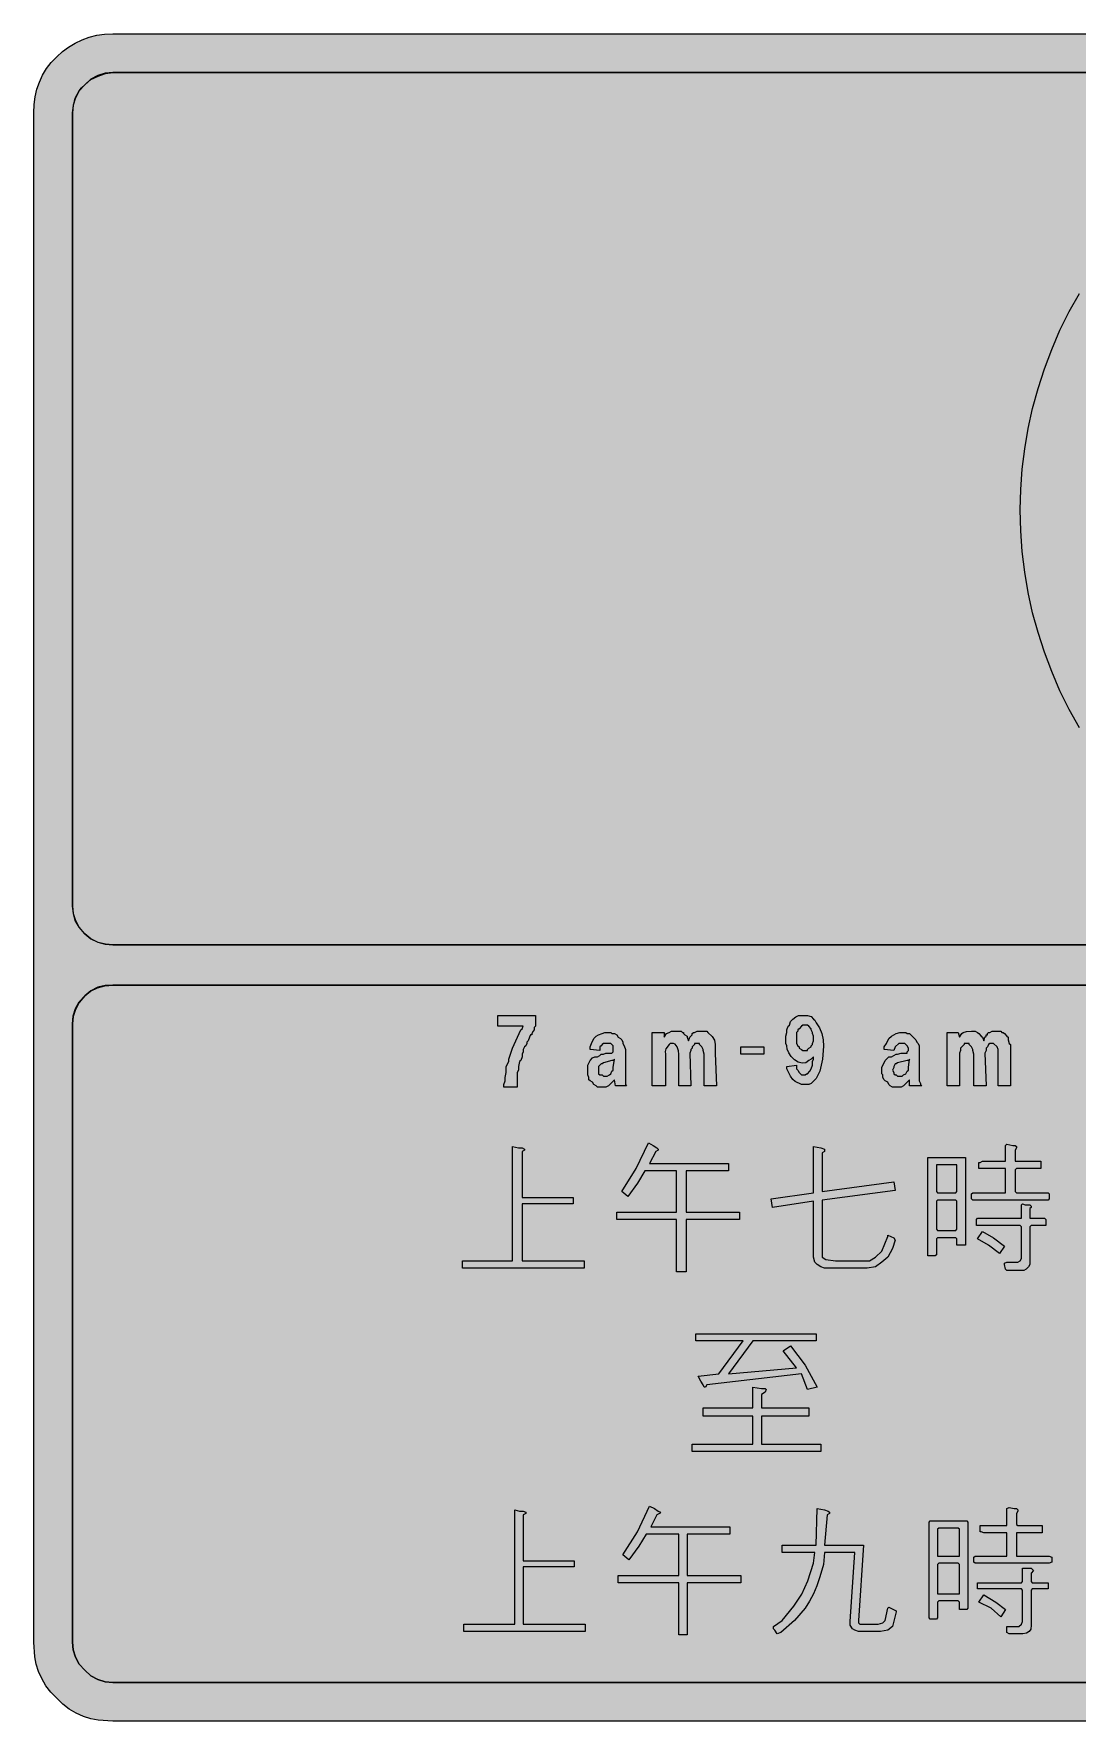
# Model space of a CAD drawing. Header units: metres. Extents: x 76 to 493, y 11 to 261.
# Drawn here: x 76.3 to 230.9, y 11 to 261 of the extents above; entities that cross this region are included whole.
import ezdxf

# ---------------------------------------------------------------- set-up
doc = ezdxf.new("R2010")
doc.units = ezdxf.units.M
for name, color, linetype, true_color in [('FILL_BLACK_000000', 7, 'Continuous', 0x000000), ('FILL_WHITE_FFFFFF', 7, 'Continuous', 0xffffff), ('FILL_YELLOW_FFFF00', 7, 'Continuous', 0xffff00)]:
    doc.layers.add(name, color=color, linetype=linetype, true_color=true_color)

msp = doc.modelspace()

# ---------------------------------------------------------------- hatches: boundary and pattern name
at = {"layer": 'FILL_BLACK_000000', "true_color": 0x000000}
h = msp.add_hatch(color=7, dxfattribs=at)
h.dxf.hatch_style = 1
h.paths.add_polyline_path([(76.79, 252.77), (77.15, 253.85), (77.63, 254.87), (78.22, 255.83), (78.92, 256.74), (79.74, 257.58), (80.58, 258.35), (81.49, 259.03), (82.45, 259.61), (83.48, 260.1), (84.55, 260.49), (85.66, 260.77), (86.82, 260.94), (88.02, 261), (481.5, 261), (482.64, 260.94), (483.75, 260.77), (484.84, 260.49), (485.89, 260.1), (486.89, 259.61), (487.85, 259.03), (488.76, 258.35), (489.6, 257.58), (490.42, 256.74), (491.12, 255.83), (491.71, 254.87), (492.19, 253.85), (492.55, 252.77), (492.81, 251.66), (492.97, 250.5), (493.02, 249.3), (493.02, 22.68), (492.86, 20.52), (492.64, 19.44), (492.3, 18.36), (491.83, 17.29), (491.22, 16.25), (490.48, 15.27), (489.6, 14.4), (488.75, 13.52), (487.82, 12.78), (486.79, 12.17), (485.64, 11.7), (484.56, 11.36), (483.5, 11.14), (481.5, 10.98), (88.02, 10.98), (85.86, 11.14), (84.78, 11.36), (83.7, 11.7), (82.63, 12.17), (81.59, 12.78), (80.61, 13.52), (79.74, 14.4), (78.86, 15.27), (78.12, 16.25), (77.51, 17.29), (77.04, 18.36), (76.7, 19.44), (76.48, 20.52), (76.32, 22.68), (76.32, 249.3), (76.37, 250.5), (76.53, 251.66), (76.79, 252.77)])
h.paths.add_polyline_path([(85.82, 119.72), (84.78, 119.22), (83.88, 118.44), (83.07, 117.46), (82.51, 116.44), (82.18, 115.38), (82.08, 114.3), (82.08, 22.68), (82.18, 21.58), (82.51, 20.48), (83.07, 19.44), (83.88, 18.54), (84.78, 17.73), (85.82, 17.17), (86.92, 16.84), (88.02, 16.74), (481.5, 16.74), (482.5, 16.84), (483.55, 17.17), (484.56, 17.73), (485.46, 18.54), (486.27, 19.44), (486.83, 20.48), (487.16, 21.58), (487.26, 22.68), (487.26, 114.3), (487.16, 115.38), (486.83, 116.44), (486.27, 117.46), (485.46, 118.44), (484.63, 119.21), (484.17, 119.5), (483.66, 119.7), (482.45, 120.02), (481.5, 120.06), (88.02, 120.06), (86.92, 119.98), (85.82, 119.72)], flags=16)
h.paths.add_polyline_path([(86.92, 255.14), (85.82, 254.81), (84.78, 254.25), (83.88, 253.44), (83.07, 252.54), (82.51, 251.51), (82.18, 250.4), (82.08, 249.3), (82.08, 131.76), (82.18, 130.68), (82.51, 129.62), (83.07, 128.6), (83.88, 127.62), (84.78, 126.91), (85.82, 126.41), (86.92, 126.1), (88.02, 126), (481.5, 126), (482.57, 126.1), (483.62, 126.41), (484.59, 126.91), (485.46, 127.62), (486.27, 128.52), (486.83, 129.56), (487.16, 130.66), (487.26, 131.76), (487.26, 249.3), (487.16, 250.4), (486.83, 251.51), (486.27, 252.54), (485.46, 253.44), (484.63, 254.21), (484.17, 254.5), (483.66, 254.7), (482.45, 255.11), (481.5, 255.24), (88.02, 255.24), (86.92, 255.14)], flags=16)
h = msp.add_hatch(color=7, dxfattribs=at)
h.dxf.hatch_style = 1
h.paths.add_polyline_path([(347.32, 187.34), (347.1, 184.27), (346.73, 181.22), (346.21, 178.2), (345.55, 175.21), (344.74, 172.27), (343.8, 169.36), (342.72, 166.5), (341.45, 163.64), (340.05, 160.87), (338.54, 158.18), (336.92, 155.59), (335.17, 153.09), (333.3, 150.68), (331.32, 148.37), (329.22, 146.16), (326.95, 144.05), (324.6, 142.05), (322.17, 140.16), (319.66, 138.4), (317.07, 136.76), (314.41, 135.25), (311.68, 133.88), (308.88, 132.66), (306.02, 131.52), (303.11, 130.53), (300.17, 129.7), (297.18, 129.02), (294.16, 128.48), (291.11, 128.1), (288.04, 127.88), (284.94, 127.8), (281.84, 127.88), (278.77, 128.1), (275.72, 128.48), (272.7, 129.02), (269.71, 129.7), (266.77, 130.53), (263.86, 131.52), (261, 132.66), (258.2, 133.88), (255.47, 135.25), (252.81, 136.76), (250.22, 138.4), (247.71, 140.16), (245.28, 142.05), (242.93, 144.05), (240.66, 146.16), (238.55, 148.37), (236.55, 150.68), (234.66, 153.09), (232.9, 155.59), (231.26, 158.18), (229.75, 160.87), (228.38, 163.64), (227.16, 166.5), (226.08, 169.36), (225.14, 172.27), (224.33, 175.21), (223.67, 178.2), (223.15, 181.22), (222.78, 184.27), (222.56, 187.34), (222.48, 190.44), (222.56, 193.48), (222.78, 196.51), (223.15, 199.52), (223.67, 202.52), (224.33, 205.5), (225.14, 208.44), (226.08, 211.34), (227.16, 214.2), (228.38, 217.06), (229.75, 219.83), (231.26, 222.52), (232.9, 225.11), (234.66, 227.61), (236.55, 230.02), (238.55, 232.33), (240.66, 234.54), (242.93, 236.65), (245.28, 238.65), (247.71, 240.54), (250.22, 242.3), (252.81, 243.94), (255.47, 245.45), (258.2, 246.82), (261, 248.04), (263.86, 249.18), (266.77, 250.17), (269.71, 251), (272.7, 251.69), (275.72, 252.22), (278.77, 252.6), (281.84, 252.82), (284.94, 252.9), (288.04, 252.82), (291.11, 252.6), (294.16, 252.22), (297.18, 251.69), (300.17, 251), (303.11, 250.17), (306.02, 249.18), (308.88, 248.04), (311.68, 246.82), (314.41, 245.45), (317.07, 243.94), (319.66, 242.3), (322.17, 240.54), (324.6, 238.65), (326.95, 236.65), (329.22, 234.54), (331.32, 232.33), (333.3, 230.02), (335.17, 227.61), (336.92, 225.11), (338.54, 222.52), (340.05, 219.83), (341.45, 217.06), (342.72, 214.2), (343.8, 211.34), (344.74, 208.44), (345.55, 205.5), (346.21, 202.52), (346.73, 199.52), (347.1, 196.51), (347.32, 193.48), (347.4, 190.44), (347.32, 187.34)])
h = msp.add_hatch(color=7, dxfattribs=at)
h.dxf.hatch_style = 1
h.paths.add_polyline_path([(145.98, 104.94), (145.98, 105.3), (146.16, 105.84), (146.16, 106.38), (146.34, 107.1), (146.34, 108), (146.7, 108.72), (146.7, 109.08), (147.24, 110.7), (148.5, 113.4), (148.68, 113.58), (148.86, 113.94), (145.08, 113.94), (145.08, 115.56), (150.66, 115.56), (150.66, 113.94), (150.48, 113.76), (150.48, 113.4), (150.3, 113.22), (150.12, 112.86), (150.12, 112.68), (149.94, 112.68), (149.76, 112.32), (149.58, 111.78), (149.4, 111.6), (149.4, 111.42), (149.22, 111.06), (149.04, 110.88), (148.86, 110.52), (148.86, 110.16), (148.68, 109.8), (148.68, 109.44), (148.5, 108.9), (148.32, 108.72), (148.14, 108), (148.14, 107.46), (147.96, 107.1), (147.96, 105.3), (147.96, 104.94), (145.98, 104.94)])
h = msp.add_hatch(color=7, dxfattribs=at)
h.dxf.hatch_style = 1
h.paths.add_polyline_path([(189.36, 107.64), (189.54, 107.46), (189.72, 107.1), (190.08, 106.74), (190.62, 106.74), (190.8, 106.92), (190.98, 106.92), (191.34, 107.28), (191.52, 107.64), (191.7, 108.18), (191.7, 108.72), (191.88, 109.08), (191.88, 109.44), (191.52, 109.08), (191.16, 108.9), (190.7, 108.55), (190.16, 108.49), (189.6, 108.65), (189.06, 108.99), (188.57, 109.46), (188.19, 109.99), (187.96, 110.54), (187.92, 111.06), (187.74, 111.42), (187.74, 112.5), (187.92, 113.04), (187.92, 113.4), (188.1, 113.94), (188.28, 114.12), (188.46, 114.66), (188.82, 115.02), (189.24, 115.35), (189.65, 115.52), (190.62, 115.56), (190.98, 115.56), (191.52, 115.38), (191.88, 115.02), (192.06, 114.84), (192.24, 114.48), (192.77, 113.71), (193.11, 112.86), (193.3, 111.95), (193.35, 111.01), (193.17, 109.09), (192.78, 107.28), (192.24, 106.2), (191.52, 105.48), (191.16, 105.3), (190.08, 105.3), (189.14, 105.77), (188.79, 106.05), (188.46, 106.56), (187.92, 107.64), (187.92, 108), (189.36, 108.18), (189.36, 107.64)])
h.paths.add_polyline_path([(191.7, 111.42), (191.88, 111.78), (191.88, 112.5), (191.7, 112.86), (191.7, 113.04), (191.52, 113.4), (191.52, 113.58), (191.16, 113.94), (190.98, 114.12), (190.26, 114.12), (190.08, 113.94), (189.72, 113.58), (189.54, 113.4), (189.54, 113.22), (189.36, 113.04), (189.36, 112.68), (189.36, 111.42), (189.54, 111.06), (189.72, 110.88), (189.72, 110.7), (190.08, 110.52), (190.26, 110.34), (190.98, 110.34), (190.98, 110.52), (191.16, 110.7), (191.52, 110.88), (191.52, 111.06), (191.7, 111.24), (191.7, 111.42)], flags=16)
h = msp.add_hatch(color=7, dxfattribs=at)
h.dxf.hatch_style = 1
h.paths.add_polyline_path([(158.76, 110.88), (158.94, 111.42), (159.3, 112.14), (159.66, 112.5), (160.02, 112.68), (160.56, 112.86), (160.92, 113.04), (161.82, 113.04), (162, 112.86), (162.36, 112.86), (162.72, 112.68), (162.9, 112.32), (163.26, 112.14), (163.44, 111.96), (163.62, 111.6), (163.62, 111.42), (163.8, 111.06), (163.98, 110.52), (163.98, 105.3), (164.16, 105.12), (162.54, 105.12), (162.36, 106.02), (161.46, 105.12), (161.1, 104.94), (159.84, 104.94), (159.66, 105.12), (159.3, 105.3), (159.12, 105.66), (158.76, 105.84), (158.58, 106.02), (158.58, 106.38), (158.4, 106.74), (158.4, 108.18), (158.76, 108.9), (159.12, 109.26), (159.48, 109.44), (159.84, 109.44), (160.2, 109.62), (160.38, 109.8), (160.74, 109.8), (161.1, 109.98), (162, 109.98), (162.18, 110.16), (162.18, 111.06), (162, 111.24), (161.82, 111.42), (160.74, 111.42), (160.56, 111.24), (160.38, 111.06), (160.2, 110.88), (160.2, 110.34), (158.76, 110.52), (158.76, 110.88)])
h.paths.add_polyline_path([(162.18, 108.9), (162, 108.9), (160.74, 108.54), (160.56, 108.36), (160.38, 108.36), (160.02, 108), (160.02, 106.92), (160.2, 106.74), (160.56, 106.74), (160.74, 106.56), (161.28, 106.56), (161.64, 106.74), (161.82, 106.92), (162, 107.28), (162.18, 107.46), (162.18, 107.82), (162.36, 109.08), (162.18, 108.9)], flags=16)
h = msp.add_hatch(color=7, dxfattribs=at)
h.dxf.hatch_style = 1
h.paths.add_polyline_path([(175.68, 109.8), (175.5, 110.34), (175.5, 110.52), (175.32, 110.88), (174.96, 111.24), (174.96, 111.42), (174.24, 111.42), (174.24, 111.24), (173.88, 110.88), (173.88, 110.7), (173.7, 110.52), (173.7, 110.34), (173.52, 109.98), (173.7, 105.12), (171.9, 105.12), (171.9, 109.8), (171.85, 110.32), (171.68, 110.88), (171.34, 111.3), (171.11, 111.41), (170.82, 111.42), (170.64, 111.42), (170.46, 111.24), (169.99, 110.6), (169.9, 110.22), (169.92, 109.8), (169.92, 105.12), (167.94, 105.12), (167.94, 113.04), (169.74, 113.04), (169.74, 112.32), (170.1, 112.86), (170.46, 113.04), (170.82, 113.22), (172.26, 113.22), (172.44, 113.04), (172.62, 113.04), (172.62, 112.86), (172.8, 112.68), (173.16, 112.5), (173.16, 112.32), (173.34, 111.78), (173.52, 112.32), (173.7, 112.5), (173.88, 112.68), (173.88, 112.86), (174.06, 113.04), (174.24, 113.04), (174.6, 113.22), (176.04, 113.22), (176.22, 113.04), (176.83, 112.42), (177.17, 111.87), (177.3, 111.23), (177.3, 110.34), (177.3, 109.98), (177.48, 105.12), (175.68, 105.12), (175.68, 109.62), (175.68, 109.8)])
h = msp.add_hatch(color=7, dxfattribs=at)
h.dxf.hatch_style = 1
h.paths.add_polyline_path([(202.32, 110.88), (202.68, 111.42), (203.04, 112.14), (203.4, 112.5), (204.12, 112.86), (204.66, 113.04), (205.56, 113.04), (205.74, 112.86), (206.1, 112.86), (206.28, 112.68), (207, 111.96), (207.18, 111.6), (207.36, 111.42), (207.54, 111.06), (207.54, 105.84), (207.72, 105.48), (207.72, 105.3), (207.9, 105.12), (206.1, 105.12), (206.1, 106.02), (205.2, 105.12), (204.84, 104.94), (203.58, 104.94), (203.22, 105.12), (203.04, 105.3), (202.86, 105.66), (202.5, 105.84), (202.32, 106.02), (202.14, 106.38), (202.14, 106.74), (201.96, 106.92), (201.96, 107.82), (202.5, 108.9), (203.04, 109.44), (203.4, 109.44), (204.12, 109.8), (204.3, 109.8), (204.84, 109.98), (205.74, 109.98), (205.74, 110.16), (205.92, 110.34), (205.92, 110.7), (205.74, 111.06), (205.56, 111.24), (205.38, 111.42), (204.48, 111.42), (203.94, 110.88), (203.76, 110.34), (202.32, 110.52), (202.32, 110.88)])
h.paths.add_polyline_path([(204.12, 108.36), (203.94, 108.36), (203.76, 108), (203.76, 107.82), (203.58, 107.46), (203.76, 107.1), (203.76, 106.92), (203.94, 106.74), (204.12, 106.74), (204.3, 106.56), (205.02, 106.56), (205.2, 106.74), (205.56, 106.92), (205.74, 107.28), (205.92, 107.46), (205.92, 107.82), (206.1, 109.08), (205.92, 108.9), (205.74, 108.9), (204.3, 108.54), (204.12, 108.36)], flags=16)
h = msp.add_hatch(color=7, dxfattribs=at)
h.dxf.hatch_style = 1
h.paths.add_polyline_path([(211.68, 113.04), (213.3, 113.04), (213.48, 112.32), (213.84, 112.86), (214.02, 113.04), (214.52, 113.18), (215.28, 113.22), (215.82, 113.22), (216.18, 113.04), (216.36, 112.86), (216.72, 112.5), (216.9, 112.32), (217.08, 111.78), (217.26, 112.32), (217.44, 112.5), (217.44, 112.68), (217.62, 112.68), (217.62, 112.86), (217.8, 113.04), (217.98, 113.04), (218.34, 113.22), (219.6, 113.22), (219.78, 113.04), (219.96, 113.04), (220.14, 112.86), (220.5, 112.5), (220.68, 112.32), (220.68, 111.96), (220.86, 111.42), (221.04, 111.24), (221.04, 105.12), (219.24, 105.12), (219.24, 110.52), (219.06, 110.88), (218.52, 111.42), (217.98, 111.42), (217.8, 111.24), (217.62, 110.88), (217.44, 110.7), (217.44, 110.34), (217.26, 109.98), (217.44, 105.12), (215.64, 105.12), (215.64, 109.8), (215.46, 110.34), (215.46, 110.52), (215.28, 110.88), (214.92, 111.24), (214.92, 111.42), (214.2, 111.42), (214.2, 111.24), (213.84, 110.88), (213.66, 110.7), (213.66, 110.34), (213.48, 109.98), (213.48, 105.12), (211.68, 105.12), (211.68, 113.04)])
h = msp.add_hatch(color=7, dxfattribs=at)
h.dxf.hatch_style = 1
h.paths.add_polyline_path([(184.5, 110.88), (184.5, 109.8), (181.08, 109.8), (181.08, 110.88), (184.5, 110.88)])
h = msp.add_hatch(color=7, dxfattribs=at)
h.dxf.hatch_style = 1
h.paths.add_polyline_path([(139.86, 79.2), (147.24, 79.2), (147.24, 96.12), (148.14, 95.94), (148.68, 95.94), (149.04, 95.76), (149.04, 95.58), (148.68, 95.4), (148.68, 88.56), (156.24, 88.56), (156.24, 87.66), (148.68, 87.66), (148.68, 79.2), (157.86, 79.2), (157.86, 78.12), (139.86, 78.12), (139.86, 79.2)])
h = msp.add_hatch(color=7, dxfattribs=at)
h.dxf.hatch_style = 1
h.paths.add_polyline_path([(162.72, 85.32), (162.72, 86.4), (171.54, 86.4), (171.54, 92.52), (166.86, 92.52), (165.78, 90.72), (164.34, 88.74), (163.44, 89.46), (165.6, 92.88), (167.4, 96.66), (168.12, 96.3), (168.66, 95.94), (168.84, 95.76), (168.84, 95.58), (168.48, 95.4), (167.58, 93.6), (179.28, 93.6), (179.28, 92.52), (172.98, 92.52), (172.98, 86.4), (180.9, 86.4), (180.9, 85.32), (172.98, 85.32), (172.98, 77.58), (171.54, 77.58), (171.54, 85.32), (162.72, 85.32)])
h = msp.add_hatch(color=7, dxfattribs=at)
h.dxf.hatch_style = 1
h.paths.add_polyline_path([(192.96, 78.3), (192.42, 78.66), (192.06, 79.02), (191.88, 79.74), (191.88, 88.02), (185.76, 87.12), (185.58, 88.38), (191.88, 89.28), (191.88, 96.12), (192.96, 95.94), (193.5, 95.76), (193.5, 95.4), (193.14, 95.22), (193.14, 89.46), (203.76, 90.9), (203.94, 89.64), (193.14, 88.2), (193.14, 79.74), (193.68, 79.38), (195.12, 79.2), (200.16, 79.2), (201.06, 79.74), (201.96, 80.64), (202.86, 82.8), (202.86, 82.98), (203.76, 82.62), (203.94, 82.26), (203.58, 81), (202.86, 79.74), (201.96, 79.02), (201.06, 78.3), (199.8, 78.12), (193.5, 78.12), (192.96, 78.3)])
h = msp.add_hatch(color=7, dxfattribs=at)
h.dxf.hatch_style = 1
h.paths.add_polyline_path([(226.62, 89.28), (226.8, 89.1), (226.8, 88.38), (226.62, 88.2), (215.46, 88.2), (215.28, 88.38), (215.28, 89.1), (215.46, 89.28), (220.32, 89.28), (220.32, 92.88), (216.36, 92.88), (216.36, 93.78), (216.54, 93.78), (216.9, 93.96), (220.32, 93.96), (220.32, 96.3), (220.5, 96.48), (221.4, 96.3), (221.76, 96.3), (221.94, 96.12), (221.94, 95.94), (221.76, 95.58), (221.76, 93.96), (225.54, 93.96), (225.54, 92.88), (221.94, 92.88), (221.76, 92.7), (221.76, 89.46), (221.94, 89.28), (226.62, 89.28)])
h = msp.add_hatch(color=7, dxfattribs=at)
h.dxf.hatch_style = 1
h.paths.add_polyline_path([(210.06, 80.1), (209.88, 79.92), (208.8, 79.92), (208.8, 94.5), (214.38, 94.5), (214.38, 81.54), (213.12, 81.54), (213.12, 82.44), (212.94, 82.62), (210.24, 82.62), (210.06, 82.44), (210.06, 80.1)])
h.paths.add_polyline_path([(210.24, 83.7), (212.94, 83.7), (213.12, 83.88), (213.12, 88.02), (212.94, 88.2), (210.24, 88.2), (210.06, 88.02), (210.06, 83.88), (210.24, 83.7)], flags=16)
h.paths.add_polyline_path([(210.06, 89.46), (210.24, 89.28), (212.94, 89.28), (213.12, 89.46), (213.12, 93.42), (210.06, 93.42), (210.06, 89.46)], flags=16)
h = msp.add_hatch(color=7, dxfattribs=at)
h.dxf.hatch_style = 1
h.paths.add_polyline_path([(220.5, 77.76), (220.32, 77.94), (220.14, 78.66), (220.14, 78.84), (220.5, 79.02), (222.12, 79.02), (222.48, 79.2), (222.66, 79.56), (222.66, 84.24), (222.48, 84.42), (216, 84.42), (216, 85.32), (216.18, 85.5), (222.66, 85.5), (222.66, 87.48), (222.84, 87.66), (223.2, 87.48), (223.92, 87.48), (224.1, 87.3), (224.1, 87.12), (223.92, 86.94), (223.92, 85.5), (226.08, 85.5), (226.26, 85.32), (226.26, 84.42), (224.1, 84.42), (223.92, 84.24), (223.92, 78.66), (223.74, 78.3), (223.38, 77.94), (223.02, 77.76), (220.86, 77.76), (220.5, 77.76)])
h = msp.add_hatch(color=7, dxfattribs=at)
h.dxf.hatch_style = 1
h.paths.add_polyline_path([(216.18, 82.44), (216.9, 83.52), (218.52, 82.62), (220.14, 81.36), (219.42, 80.28), (217.8, 81.54), (216.18, 82.44)])
h = msp.add_hatch(color=7, dxfattribs=at)
h.dxf.hatch_style = 1
h.paths.add_polyline_path([(176.04, 60.84), (175.86, 60.48), (175.68, 60.48), (175.5, 60.84), (175.14, 61.38), (174.78, 62.1), (177.84, 62.46), (181.44, 67.32), (174.42, 67.32), (174.42, 68.4), (192.24, 68.4), (192.24, 67.32), (182.88, 67.32), (179.28, 62.46), (189.36, 63.36), (187.38, 65.88), (188.46, 66.6), (190.62, 63.72), (192.42, 60.48), (190.98, 60.12), (190.08, 62.46), (176.04, 60.84)])
h = msp.add_hatch(color=7, dxfattribs=at)
h.dxf.hatch_style = 1
h.paths.add_polyline_path([(173.88, 52.02), (182.88, 52.02), (182.88, 56.16), (175.5, 56.16), (175.5, 57.42), (182.88, 57.42), (182.88, 60.48), (184.14, 60.3), (184.68, 60.3), (184.86, 60.12), (184.68, 59.76), (184.14, 59.4), (184.14, 57.42), (191.16, 57.42), (191.16, 56.16), (184.14, 56.16), (184.14, 52.02), (192.96, 52.02), (192.96, 50.94), (173.88, 50.94), (173.88, 52.02)])
h = msp.add_hatch(color=7, dxfattribs=at)
h.dxf.hatch_style = 1
h.paths.add_polyline_path([(163.62, 35.64), (165.78, 39.06), (167.58, 42.84), (168.3, 42.48), (168.84, 42.12), (169.2, 41.94), (169.02, 41.76), (168.66, 41.58), (167.76, 39.78), (179.46, 39.78), (179.46, 38.7), (173.16, 38.7), (173.16, 32.58), (181.08, 32.58), (181.08, 31.5), (173.16, 31.5), (173.16, 23.76), (171.9, 23.76), (171.9, 31.5), (162.9, 31.5), (162.9, 32.58), (171.9, 32.58), (171.9, 38.7), (167.04, 38.7), (165.96, 36.9), (164.52, 34.92), (163.62, 35.64)])
h = msp.add_hatch(color=7, dxfattribs=at)
h.dxf.hatch_style = 1
h.paths.add_polyline_path([(226.8, 35.46), (227.16, 35.28), (227.16, 34.56), (226.8, 34.38), (215.82, 34.38), (215.64, 34.56), (215.64, 35.28), (215.82, 35.46), (220.5, 35.46), (220.5, 38.88), (217.08, 38.88), (216.72, 39.06), (216.54, 39.06), (216.54, 39.96), (220.5, 39.96), (220.5, 42.48), (220.86, 42.66), (221.58, 42.48), (221.94, 42.48), (222.12, 42.3), (222.12, 42.12), (221.94, 41.76), (221.94, 40.14), (222.12, 39.96), (225.72, 39.96), (225.72, 38.88), (221.94, 38.88), (221.94, 35.46), (222.12, 35.46), (226.8, 35.46)])
h = msp.add_hatch(color=7, dxfattribs=at)
h.dxf.hatch_style = 1
h.paths.add_polyline_path([(148.86, 25.38), (158.04, 25.38), (158.04, 24.3), (140.04, 24.3), (140.04, 25.38), (147.6, 25.38), (147.6, 42.3), (148.32, 42.12), (148.86, 42.12), (149.22, 41.94), (149.22, 41.76), (148.86, 41.58), (148.86, 34.74), (156.42, 34.74), (156.42, 33.84), (148.86, 33.84), (148.86, 25.38)])
h = msp.add_hatch(color=7, dxfattribs=at)
h.dxf.hatch_style = 1
h.paths.add_polyline_path([(193.32, 34.2), (192.78, 32.4), (192.36, 31.05), (191.86, 29.84), (191.29, 28.75), (190.63, 27.75), (189.04, 25.92), (187.02, 24.12), (186.48, 23.94), (186.12, 24.48), (185.94, 24.66), (185.94, 25.02), (187.2, 25.92), (188.93, 28.04), (190.13, 29.82), (191.03, 31.77), (191.88, 34.38), (192.06, 36), (187.2, 36), (187.2, 37.08), (192.24, 37.08), (192.42, 42.48), (193.5, 42.3), (194.04, 42.12), (194.22, 41.94), (194.22, 41.76), (193.86, 41.58), (193.5, 37.08), (199.26, 37.08), (198.54, 25.92), (198.54, 25.56), (198.72, 25.38), (201.42, 25.38), (202.14, 25.56), (202.5, 25.92), (202.86, 27.72), (203.04, 27.9), (204.12, 27.36), (204.12, 27.18), (203.58, 25.02), (202.86, 24.48), (201.78, 24.3), (198.54, 24.3), (198, 24.48), (197.64, 24.66), (197.28, 25.2), (197.28, 25.74), (198, 36), (193.5, 36), (193.32, 34.2)])
h = msp.add_hatch(color=7, dxfattribs=at)
h.dxf.hatch_style = 1
h.paths.add_polyline_path([(210.24, 28.62), (210.24, 26.28), (210.06, 26.1), (209.16, 26.1), (208.98, 26.28), (208.98, 40.5), (209.16, 40.68), (214.56, 40.68), (214.74, 40.5), (214.74, 27.72), (214.56, 27.54), (213.48, 27.54), (213.48, 28.62), (213.3, 28.8), (210.42, 28.8), (210.24, 28.62)])
h.paths.add_polyline_path([(213.48, 29.88), (213.48, 34.2), (213.3, 34.38), (210.42, 34.38), (210.24, 34.2), (210.24, 29.88), (213.48, 29.88)], flags=16)
h.paths.add_polyline_path([(213.48, 39.42), (213.3, 39.6), (210.42, 39.6), (210.24, 39.42), (210.24, 35.46), (210.42, 35.46), (213.48, 35.46), (213.48, 39.42)], flags=16)
h = msp.add_hatch(color=7, dxfattribs=at)
h.dxf.hatch_style = 1
h.paths.add_polyline_path([(224.1, 30.42), (224.1, 25.2), (224.08, 24.64), (223.83, 24.26), (223.42, 24.02), (222.9, 23.91), (220.86, 23.94), (220.5, 24.12), (220.5, 25.02), (222.3, 25.02), (222.66, 25.38), (222.84, 25.74), (222.84, 30.42), (222.66, 30.6), (216.18, 30.6), (216.18, 31.5), (222.66, 31.5), (222.84, 31.68), (222.84, 33.66), (224.1, 33.66), (224.46, 33.3), (224.1, 32.94), (224.1, 31.68), (224.28, 31.5), (226.62, 31.5), (226.62, 30.6), (224.28, 30.6), (224.1, 30.42)])
h = msp.add_hatch(color=7, dxfattribs=at)
h.dxf.hatch_style = 1
h.paths.add_polyline_path([(216.36, 28.62), (217.08, 29.7), (218.88, 28.62), (220.32, 27.54), (219.6, 26.46), (218.16, 27.72), (216.36, 28.62)])
at = {"layer": 'FILL_WHITE_FFFFFF', "true_color": 0xffffff}
h = msp.add_hatch(color=7, dxfattribs=at)
h.dxf.hatch_style = 1
h.paths.add_polyline_path([(284.76, 120.06), (284.76, 16.74), (88.02, 16.74), (86.92, 16.84), (85.82, 17.17), (84.78, 17.73), (83.88, 18.54), (83.07, 19.44), (82.51, 20.48), (82.18, 21.58), (82.08, 22.68), (82.08, 114.3), (82.18, 115.48), (82.51, 116.57), (83.07, 117.57), (83.88, 118.44), (84.75, 119.15), (85.75, 119.66), (86.84, 119.96), (88.02, 120.06), (284.76, 120.06)])
at = {"layer": 'FILL_YELLOW_FFFF00', "true_color": 0xffff00}
h = msp.add_hatch(color=7, dxfattribs=at)
h.dxf.hatch_style = 1
h.paths.add_polyline_path([(482.44, 255.11), (483.66, 254.7), (484.17, 254.5), (484.63, 254.21), (485.46, 253.44), (485.94, 253), (486.32, 252.52), (486.9, 251.46), (487.15, 250.38), (487.26, 249.3), (487.26, 131.76), (487.16, 130.68), (486.83, 129.62), (486.27, 128.6), (485.46, 127.62), (484.56, 126.91), (483.55, 126.41), (482.5, 126.1), (481.5, 126), (88.02, 126), (86.94, 126.11), (85.86, 126.36), (84.8, 126.92), (83.88, 127.62), (83.03, 128.61), (82.44, 129.6), (82.19, 130.68), (82.08, 131.76), (82.08, 249.3), (82.19, 250.38), (82.44, 251.46), (83.03, 252.52), (83.4, 253), (83.88, 253.44), (84.8, 254.21), (85.86, 254.7), (86.94, 255.11), (88.02, 255.24), (481.5, 255.24), (482.44, 255.11)])

# ---------------------------------------------------------------- linework, layer by layer
at = {"layer": 'FILL_BLACK_000000', "lineweight": 0, "true_color": 0x000000}
for points in [[(481.5, 10.98), (88.02, 10.98), (85.86, 11.14), (84.78, 11.36), (83.7, 11.7), (82.63, 12.17), (81.59, 12.78), (80.61, 13.52), (79.74, 14.4), (78.86, 15.27), (78.12, 16.25), (77.51, 17.29), (77.04, 18.36), (76.7, 19.44), (76.48, 20.52), (76.32, 22.68), (76.32, 249.3), (76.37, 250.5), (76.53, 251.66), (76.79, 252.77), (77.15, 253.85), (77.63, 254.87), (78.22, 255.83), (78.92, 256.74), (79.74, 257.58), (80.58, 258.35), (81.49, 259.03), (82.45, 259.61), (83.48, 260.1), (84.55, 260.49), (85.66, 260.77), (86.82, 260.94), (88.02, 261), (481.5, 261)], [(481.5, 255.24), (88.02, 255.24), (86.92, 255.14), (85.82, 254.81), (84.78, 254.25), (83.88, 253.44), (83.07, 252.54), (82.51, 251.51), (82.18, 250.4), (82.08, 249.3), (82.08, 131.76), (82.18, 130.68), (82.51, 129.62), (83.07, 128.6), (83.88, 127.62), (84.78, 126.91), (85.82, 126.41), (86.92, 126.1), (88.02, 126), (481.5, 126)], [(231.26, 158.18), (229.75, 160.87), (228.38, 163.64), (227.16, 166.5), (226.08, 169.36), (225.14, 172.27), (224.33, 175.21), (223.67, 178.2), (223.15, 181.22), (222.78, 184.27), (222.56, 187.34), (222.48, 190.44), (222.56, 193.48), (222.78, 196.51), (223.15, 199.52), (223.67, 202.52), (224.33, 205.5), (225.14, 208.44), (226.08, 211.34), (227.16, 214.2), (228.38, 217.06), (229.75, 219.83), (231.26, 222.52)], [(481.5, 120.06), (88.02, 120.06), (86.92, 119.98), (85.82, 119.72), (84.78, 119.22), (83.88, 118.44), (83.07, 117.46), (82.51, 116.44), (82.18, 115.38), (82.08, 114.3), (82.08, 22.68), (82.18, 21.58), (82.51, 20.48), (83.07, 19.44), (83.88, 18.54), (84.78, 17.73), (85.82, 17.17), (86.92, 16.84), (88.02, 16.74), (481.5, 16.74)]]:
    msp.add_lwpolyline(points, dxfattribs=at)
for points in [[(145.98, 104.94), (145.98, 105.3), (146.16, 105.84), (146.16, 106.38), (146.34, 107.1), (146.34, 108), (146.7, 108.72), (146.7, 109.08), (147.24, 110.7), (148.5, 113.4), (148.68, 113.58), (148.86, 113.94), (145.08, 113.94), (145.08, 115.56), (150.66, 115.56), (150.66, 113.94), (150.48, 113.76), (150.48, 113.4), (150.3, 113.22), (150.12, 112.86), (150.12, 112.68), (149.94, 112.68), (149.76, 112.32), (149.58, 111.78), (149.4, 111.6), (149.4, 111.42), (149.22, 111.06), (149.04, 110.88), (148.86, 110.52), (148.86, 110.16), (148.68, 109.8), (148.68, 109.44), (148.5, 108.9), (148.32, 108.72), (148.14, 108), (148.14, 107.46), (147.96, 107.1), (147.96, 105.3), (147.96, 104.94)], [(189.36, 107.64), (189.54, 107.46), (189.72, 107.1), (190.08, 106.74), (190.62, 106.74), (190.8, 106.92), (190.98, 106.92), (191.34, 107.28), (191.52, 107.64), (191.7, 108.18), (191.7, 108.72), (191.88, 109.08), (191.88, 109.44), (191.52, 109.08), (191.16, 108.9), (190.7, 108.55), (190.16, 108.49), (189.6, 108.65), (189.06, 108.99), (188.57, 109.46), (188.19, 109.99), (187.96, 110.54), (187.92, 111.06), (187.74, 111.42), (187.74, 112.5), (187.92, 113.04), (187.92, 113.4), (188.1, 113.94), (188.28, 114.12), (188.46, 114.66), (188.82, 115.02), (189.24, 115.35), (189.65, 115.52), (190.62, 115.56), (190.98, 115.56), (191.52, 115.38), (191.88, 115.02), (192.06, 114.84), (192.24, 114.48), (192.77, 113.71), (193.11, 112.86), (193.3, 111.95), (193.35, 111.01), (193.17, 109.09), (192.78, 107.28), (192.24, 106.2), (191.52, 105.48), (191.16, 105.3), (190.08, 105.3), (189.14, 105.77), (188.79, 106.05), (188.46, 106.56), (187.92, 107.64), (187.92, 108), (189.36, 108.18)], [(158.76, 110.88), (158.94, 111.42), (159.3, 112.14), (159.66, 112.5), (160.02, 112.68), (160.56, 112.86), (160.92, 113.04), (161.82, 113.04), (162, 112.86), (162.36, 112.86), (162.72, 112.68), (162.9, 112.32), (163.26, 112.14), (163.44, 111.96), (163.62, 111.6), (163.62, 111.42), (163.8, 111.06), (163.98, 110.52), (163.98, 105.3), (164.16, 105.12), (162.54, 105.12), (162.36, 106.02), (161.46, 105.12), (161.1, 104.94), (159.84, 104.94), (159.66, 105.12), (159.3, 105.3), (159.12, 105.66), (158.76, 105.84), (158.58, 106.02), (158.58, 106.38), (158.4, 106.74), (158.4, 108.18), (158.76, 108.9), (159.12, 109.26), (159.48, 109.44), (159.84, 109.44), (160.2, 109.62), (160.38, 109.8), (160.74, 109.8), (161.1, 109.98), (162, 109.98), (162.18, 110.16), (162.18, 111.06), (162, 111.24), (161.82, 111.42), (160.74, 111.42), (160.56, 111.24), (160.38, 111.06), (160.2, 110.88), (160.2, 110.34), (158.76, 110.52)], [(175.68, 109.8), (175.5, 110.34), (175.5, 110.52), (175.32, 110.88), (174.96, 111.24), (174.96, 111.42), (174.24, 111.42), (174.24, 111.24), (173.88, 110.88), (173.88, 110.7), (173.7, 110.52), (173.7, 110.34), (173.52, 109.98), (173.7, 105.12), (171.9, 105.12), (171.9, 109.8), (171.85, 110.32), (171.68, 110.88), (171.34, 111.3), (171.11, 111.41), (170.82, 111.42), (170.64, 111.42), (170.46, 111.24), (169.99, 110.6), (169.9, 110.22), (169.92, 109.8), (169.92, 105.12), (167.94, 105.12), (167.94, 113.04), (169.74, 113.04), (169.74, 112.32), (170.1, 112.86), (170.46, 113.04), (170.82, 113.22), (172.26, 113.22), (172.44, 113.04), (172.62, 113.04), (172.62, 112.86), (172.8, 112.68), (173.16, 112.5), (173.16, 112.32), (173.34, 111.78), (173.52, 112.32), (173.7, 112.5), (173.88, 112.68), (173.88, 112.86), (174.06, 113.04), (174.24, 113.04), (174.6, 113.22), (176.04, 113.22), (176.22, 113.04), (176.83, 112.42), (177.17, 111.87), (177.3, 111.23), (177.3, 110.34), (177.3, 109.98), (177.48, 105.12), (175.68, 105.12), (175.68, 109.62)], [(191.7, 111.42), (191.88, 111.78), (191.88, 112.5), (191.7, 112.86), (191.7, 113.04), (191.52, 113.4), (191.52, 113.58), (191.16, 113.94), (190.98, 114.12), (190.26, 114.12), (190.08, 113.94), (189.72, 113.58), (189.54, 113.4), (189.54, 113.22), (189.36, 113.04), (189.36, 112.68), (189.36, 111.42), (189.54, 111.06), (189.72, 110.88), (189.72, 110.7), (190.08, 110.52), (190.26, 110.34), (190.98, 110.34), (190.98, 110.52), (191.16, 110.7), (191.52, 110.88), (191.52, 111.06), (191.7, 111.24)], [(202.32, 110.88), (202.68, 111.42), (203.04, 112.14), (203.4, 112.5), (204.12, 112.86), (204.66, 113.04), (205.56, 113.04), (205.74, 112.86), (206.1, 112.86), (206.28, 112.68), (207, 111.96), (207.18, 111.6), (207.36, 111.42), (207.54, 111.06), (207.54, 105.84), (207.72, 105.48), (207.72, 105.3), (207.9, 105.12), (206.1, 105.12), (206.1, 106.02), (205.2, 105.12), (204.84, 104.94), (203.58, 104.94), (203.22, 105.12), (203.04, 105.3), (202.86, 105.66), (202.5, 105.84), (202.32, 106.02), (202.14, 106.38), (202.14, 106.74), (201.96, 106.92), (201.96, 107.82), (202.5, 108.9), (203.04, 109.44), (203.4, 109.44), (204.12, 109.8), (204.3, 109.8), (204.84, 109.98), (205.74, 109.98), (205.74, 110.16), (205.92, 110.34), (205.92, 110.7), (205.74, 111.06), (205.56, 111.24), (205.38, 111.42), (204.48, 111.42), (203.94, 110.88), (203.76, 110.34), (202.32, 110.52)], [(211.68, 113.04), (213.3, 113.04), (213.48, 112.32), (213.84, 112.86), (214.02, 113.04), (214.52, 113.18), (215.28, 113.22), (215.82, 113.22), (216.18, 113.04), (216.36, 112.86), (216.72, 112.5), (216.9, 112.32), (217.08, 111.78), (217.26, 112.32), (217.44, 112.5), (217.44, 112.68), (217.62, 112.68), (217.62, 112.86), (217.8, 113.04), (217.98, 113.04), (218.34, 113.22), (219.6, 113.22), (219.78, 113.04), (219.96, 113.04), (220.14, 112.86), (220.5, 112.5), (220.68, 112.32), (220.68, 111.96), (220.86, 111.42), (221.04, 111.24), (221.04, 105.12), (219.24, 105.12), (219.24, 110.52), (219.06, 110.88), (218.52, 111.42), (217.98, 111.42), (217.8, 111.24), (217.62, 110.88), (217.44, 110.7), (217.44, 110.34), (217.26, 109.98), (217.44, 105.12), (215.64, 105.12), (215.64, 109.8), (215.46, 110.34), (215.46, 110.52), (215.28, 110.88), (214.92, 111.24), (214.92, 111.42), (214.2, 111.42), (214.2, 111.24), (213.84, 110.88), (213.66, 110.7), (213.66, 110.34), (213.48, 109.98), (213.48, 105.12), (211.68, 105.12)], [(184.5, 110.88), (184.5, 109.8), (181.08, 109.8), (181.08, 110.88)], [(162.18, 108.9), (162, 108.9), (160.74, 108.54), (160.56, 108.36), (160.38, 108.36), (160.02, 108), (160.02, 106.92), (160.2, 106.74), (160.56, 106.74), (160.74, 106.56), (161.28, 106.56), (161.64, 106.74), (161.82, 106.92), (162, 107.28), (162.18, 107.46), (162.18, 107.82), (162.36, 109.08)], [(204.12, 108.36), (203.94, 108.36), (203.76, 108), (203.76, 107.82), (203.58, 107.46), (203.76, 107.1), (203.76, 106.92), (203.94, 106.74), (204.12, 106.74), (204.3, 106.56), (205.02, 106.56), (205.2, 106.74), (205.56, 106.92), (205.74, 107.28), (205.92, 107.46), (205.92, 107.82), (206.1, 109.08), (205.92, 108.9), (205.74, 108.9), (204.3, 108.54)], [(139.86, 79.2), (147.24, 79.2), (147.24, 96.12), (148.14, 95.94), (148.68, 95.94), (149.04, 95.76), (149.04, 95.58), (148.68, 95.4), (148.68, 88.56), (156.24, 88.56), (156.24, 87.66), (148.68, 87.66), (148.68, 79.2), (157.86, 79.2), (157.86, 78.12), (139.86, 78.12)], [(162.72, 85.32), (162.72, 86.4), (171.54, 86.4), (171.54, 92.52), (166.86, 92.52), (165.78, 90.72), (164.34, 88.74), (163.44, 89.46), (165.6, 92.88), (167.4, 96.66), (168.12, 96.3), (168.66, 95.94), (168.84, 95.76), (168.84, 95.58), (168.48, 95.4), (167.58, 93.6), (179.28, 93.6), (179.28, 92.52), (172.98, 92.52), (172.98, 86.4), (180.9, 86.4), (180.9, 85.32), (172.98, 85.32), (172.98, 77.58), (171.54, 77.58), (171.54, 85.32)], [(192.96, 78.3), (192.42, 78.66), (192.06, 79.02), (191.88, 79.74), (191.88, 88.02), (185.76, 87.12), (185.58, 88.38), (191.88, 89.28), (191.88, 96.12), (192.96, 95.94), (193.5, 95.76), (193.5, 95.4), (193.14, 95.22), (193.14, 89.46), (203.76, 90.9), (203.94, 89.64), (193.14, 88.2), (193.14, 79.74), (193.68, 79.38), (195.12, 79.2), (200.16, 79.2), (201.06, 79.74), (201.96, 80.64), (202.86, 82.8), (202.86, 82.98), (203.76, 82.62), (203.94, 82.26), (203.58, 81), (202.86, 79.74), (201.96, 79.02), (201.06, 78.3), (199.8, 78.12), (193.5, 78.12)], [(226.62, 89.28), (226.8, 89.1), (226.8, 88.38), (226.62, 88.2), (215.46, 88.2), (215.28, 88.38), (215.28, 89.1), (215.46, 89.28), (220.32, 89.28), (220.32, 92.88), (216.36, 92.88), (216.36, 93.78), (216.54, 93.78), (216.9, 93.96), (220.32, 93.96), (220.32, 96.3), (220.5, 96.48), (221.4, 96.3), (221.76, 96.3), (221.94, 96.12), (221.94, 95.94), (221.76, 95.58), (221.76, 93.96), (225.54, 93.96), (225.54, 92.88), (221.94, 92.88), (221.76, 92.7), (221.76, 89.46), (221.94, 89.28)], [(210.06, 80.1), (209.88, 79.92), (208.8, 79.92), (208.8, 94.5), (214.38, 94.5), (214.38, 81.54), (213.12, 81.54), (213.12, 82.44), (212.94, 82.62), (210.24, 82.62), (210.06, 82.44)], [(210.06, 89.46), (210.24, 89.28), (212.94, 89.28), (213.12, 89.46), (213.12, 93.42), (210.06, 93.42)], [(210.24, 83.7), (212.94, 83.7), (213.12, 83.88), (213.12, 88.02), (212.94, 88.2), (210.24, 88.2), (210.06, 88.02), (210.06, 83.88)], [(220.5, 77.76), (220.32, 77.94), (220.14, 78.66), (220.14, 78.84), (220.5, 79.02), (222.12, 79.02), (222.48, 79.2), (222.66, 79.56), (222.66, 84.24), (222.48, 84.42), (216, 84.42), (216, 85.32), (216.18, 85.5), (222.66, 85.5), (222.66, 87.48), (222.84, 87.66), (223.2, 87.48), (223.92, 87.48), (224.1, 87.3), (224.1, 87.12), (223.92, 86.94), (223.92, 85.5), (226.08, 85.5), (226.26, 85.32), (226.26, 84.42), (224.1, 84.42), (223.92, 84.24), (223.92, 78.66), (223.74, 78.3), (223.38, 77.94), (223.02, 77.76), (220.86, 77.76)], [(216.18, 82.44), (216.9, 83.52), (218.52, 82.62), (220.14, 81.36), (219.42, 80.28), (217.8, 81.54)], [(176.04, 60.84), (175.86, 60.48), (175.68, 60.48), (175.5, 60.84), (175.14, 61.38), (174.78, 62.1), (177.84, 62.46), (181.44, 67.32), (174.42, 67.32), (174.42, 68.4), (192.24, 68.4), (192.24, 67.32), (182.88, 67.32), (179.28, 62.46), (189.36, 63.36), (187.38, 65.88), (188.46, 66.6), (190.62, 63.72), (192.42, 60.48), (190.98, 60.12), (190.08, 62.46)], [(173.88, 52.02), (182.88, 52.02), (182.88, 56.16), (175.5, 56.16), (175.5, 57.42), (182.88, 57.42), (182.88, 60.48), (184.14, 60.3), (184.68, 60.3), (184.86, 60.12), (184.68, 59.76), (184.14, 59.4), (184.14, 57.42), (191.16, 57.42), (191.16, 56.16), (184.14, 56.16), (184.14, 52.02), (192.96, 52.02), (192.96, 50.94), (173.88, 50.94)], [(163.62, 35.64), (165.78, 39.06), (167.58, 42.84), (168.3, 42.48), (168.84, 42.12), (169.2, 41.94), (169.02, 41.76), (168.66, 41.58), (167.76, 39.78), (179.46, 39.78), (179.46, 38.7), (173.16, 38.7), (173.16, 32.58), (181.08, 32.58), (181.08, 31.5), (173.16, 31.5), (173.16, 23.76), (171.9, 23.76), (171.9, 31.5), (162.9, 31.5), (162.9, 32.58), (171.9, 32.58), (171.9, 38.7), (167.04, 38.7), (165.96, 36.9), (164.52, 34.92)], [(226.8, 35.46), (227.16, 35.28), (227.16, 34.56), (226.8, 34.38), (215.82, 34.38), (215.64, 34.56), (215.64, 35.28), (215.82, 35.46), (220.5, 35.46), (220.5, 38.88), (217.08, 38.88), (216.72, 39.06), (216.54, 39.06), (216.54, 39.96), (220.5, 39.96), (220.5, 42.48), (220.86, 42.66), (221.58, 42.48), (221.94, 42.48), (222.12, 42.3), (222.12, 42.12), (221.94, 41.76), (221.94, 40.14), (222.12, 39.96), (225.72, 39.96), (225.72, 38.88), (221.94, 38.88), (221.94, 35.46), (222.12, 35.46)], [(148.86, 25.38), (158.04, 25.38), (158.04, 24.3), (140.04, 24.3), (140.04, 25.38), (147.6, 25.38), (147.6, 42.3), (148.32, 42.12), (148.86, 42.12), (149.22, 41.94), (149.22, 41.76), (148.86, 41.58), (148.86, 34.74), (156.42, 34.74), (156.42, 33.84), (148.86, 33.84)], [(193.32, 34.2), (192.78, 32.4), (192.36, 31.05), (191.86, 29.84), (191.29, 28.75), (190.63, 27.75), (189.04, 25.92), (187.02, 24.12), (186.48, 23.94), (186.12, 24.48), (185.94, 24.66), (185.94, 25.02), (187.2, 25.92), (188.93, 28.04), (190.13, 29.82), (191.03, 31.77), (191.88, 34.38), (192.06, 36), (187.2, 36), (187.2, 37.08), (192.24, 37.08), (192.42, 42.48), (193.5, 42.3), (194.04, 42.12), (194.22, 41.94), (194.22, 41.76), (193.86, 41.58), (193.5, 37.08), (199.26, 37.08), (198.54, 25.92), (198.54, 25.56), (198.72, 25.38), (201.42, 25.38), (202.14, 25.56), (202.5, 25.92), (202.86, 27.72), (203.04, 27.9), (204.12, 27.36), (204.12, 27.18), (203.58, 25.02), (202.86, 24.48), (201.78, 24.3), (198.54, 24.3), (198, 24.48), (197.64, 24.66), (197.28, 25.2), (197.28, 25.74), (198, 36), (193.5, 36)], [(210.24, 28.62), (210.24, 26.28), (210.06, 26.1), (209.16, 26.1), (208.98, 26.28), (208.98, 40.5), (209.16, 40.68), (214.56, 40.68), (214.74, 40.5), (214.74, 27.72), (214.56, 27.54), (213.48, 27.54), (213.48, 28.62), (213.3, 28.8), (210.42, 28.8)], [(213.48, 39.42), (213.3, 39.6), (210.42, 39.6), (210.24, 39.42), (210.24, 35.46), (210.42, 35.46), (213.48, 35.46)], [(213.48, 29.88), (213.48, 34.2), (213.3, 34.38), (210.42, 34.38), (210.24, 34.2), (210.24, 29.88)], [(224.1, 30.42), (224.1, 25.2), (224.08, 24.64), (223.83, 24.26), (223.42, 24.02), (222.9, 23.91), (220.86, 23.94), (220.5, 24.12), (220.5, 25.02), (222.3, 25.02), (222.66, 25.38), (222.84, 25.74), (222.84, 30.42), (222.66, 30.6), (216.18, 30.6), (216.18, 31.5), (222.66, 31.5), (222.84, 31.68), (222.84, 33.66), (224.1, 33.66), (224.46, 33.3), (224.1, 32.94), (224.1, 31.68), (224.28, 31.5), (226.62, 31.5), (226.62, 30.6), (224.28, 30.6)], [(216.36, 28.62), (217.08, 29.7), (218.88, 28.62), (220.32, 27.54), (219.6, 26.46), (218.16, 27.72)]]:
    msp.add_lwpolyline(points, close=True, dxfattribs=at)
at = {"layer": 'FILL_WHITE_FFFFFF', "lineweight": 0, "true_color": 0xffffff}
msp.add_lwpolyline([(284.76, 120.06), (284.76, 16.74), (88.02, 16.74), (86.92, 16.84), (85.82, 17.17), (84.78, 17.73), (83.88, 18.54), (83.07, 19.44), (82.51, 20.48), (82.18, 21.58), (82.08, 22.68), (82.08, 114.3), (82.18, 115.48), (82.51, 116.57), (83.07, 117.57), (83.88, 118.44), (84.75, 119.15), (85.75, 119.66), (86.84, 119.96), (88.02, 120.06)], close=True, dxfattribs=at)
at = {"layer": 'FILL_YELLOW_FFFF00', "lineweight": 0, "true_color": 0xffff00}
msp.add_lwpolyline([(481.5, 126), (88.02, 126), (86.94, 126.11), (85.86, 126.36), (84.8, 126.92), (83.88, 127.62), (83.03, 128.61), (82.44, 129.6), (82.19, 130.68), (82.08, 131.76), (82.08, 249.3), (82.19, 250.38), (82.44, 251.46), (83.03, 252.52), (83.4, 253), (83.88, 253.44), (84.8, 254.21), (85.86, 254.7), (86.94, 255.11), (88.02, 255.24), (481.5, 255.24)], dxfattribs=at)

doc.saveas('drawing.dxf')
